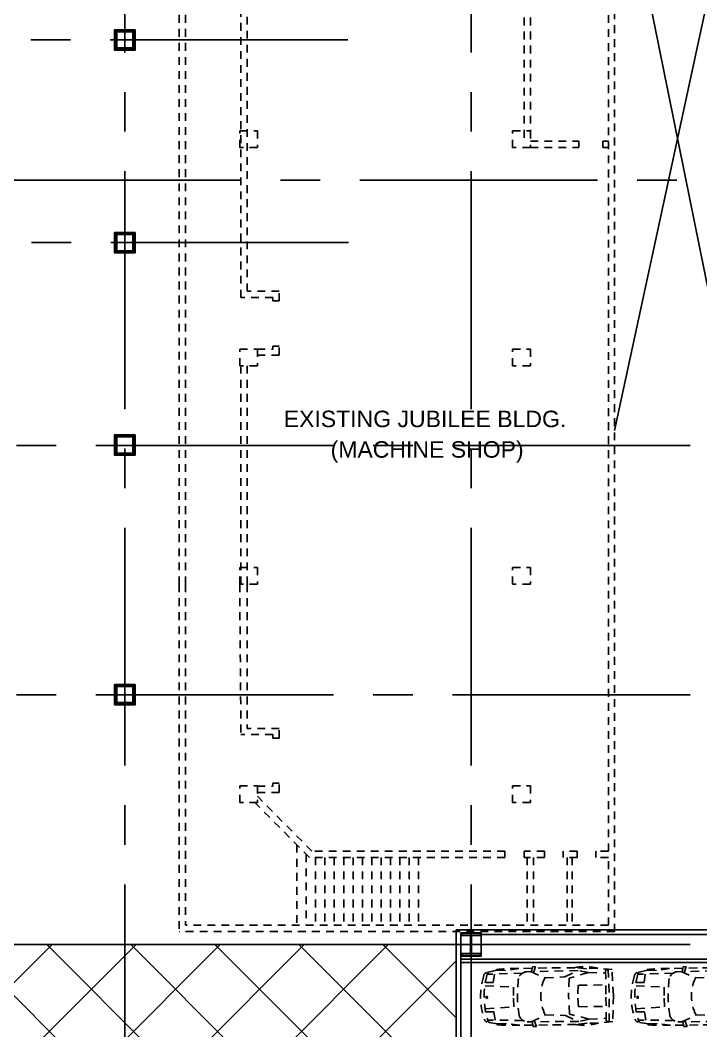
# Model space of a CAD drawing. Header units: millimetres. Extents: x 2148 to 2681, y 758 to 986.
# Drawn here: x 2619.52 to 2630.43, y 941.59 to 957.78 of the extents above; entities that cross this region are included whole.
import ezdxf

# ---------------------------------------------------------------- set-up
doc = ezdxf.new("R2010")
doc.units = ezdxf.units.MM
doc.linetypes.add('CENTER2', pattern=[28.575, 19.05, -3.175, 3.175, -3.175])
doc.linetypes.add('HIDDEN', pattern=[0.375, 0.25, -0.125])
for name, color, linetype in [('cladding', 2, 'Continuous'), ('COL-EX', 2, 'Continuous'), ('COLUMN', 7, 'Continuous'), ('D', 1, 'Continuous'), ('DR', 7, 'Continuous'), ('ELAYOUT', 4, 'Continuous'), ('HATCH', 8, 'Continuous'), ('S-COLS', 6, 'Continuous'), ('S_GRID LINES', 252, 'Continuous'), ('TEXT', 6, 'Continuous')]:
    doc.layers.add(name, color=color, linetype=linetype)
doc.styles.add('SWISS', font='swissl.ttf')

# ---------------------------------------------------------------- blocks, each defined once
blk = doc.blocks.new('CAR-PL4')
at = {"layer": 'DR', "color": 8, "linetype": 'HIDDEN'}
for p, q in [((-1.084, -0.357), (-1.024, -0.06)), ((-0.972, -0.074), (-1.039, -0.108)), ((-0.991, -1.103), (-0.972, -0.074)), ((-0.973, -0.292), (-0.73, -0.253)), ((-0.73, -0.253), (-0.73, -0.034)), ((-0.637, -0.02), (-0.591, -0.835)), ((-0.34, -0.081), (-0.31, -0.024)), ((-0.307, -0.073), (-0.34, -0.081)), ((-0.303, -0.073), (-0.271, -0.081)), ((-0.271, -0.081), (-0.301, -0.024)), ((0.027, -0.02), (-0.019, -0.835)), ((0.12, -0.253), (0.119, -0.034)), ((0.362, -0.292), (0.12, -0.253)), ((0.361, -0.074), (0.428, -0.108)), ((0.381, -1.103), (0.361, -0.074)), ((0.473, -0.357), (0.413, -0.06)), ((-1.106, -0.352), (-1.073, -0.343)), ((-1.074, -0.615), (-1.084, -0.357)), ((0.495, -0.352), (0.462, -0.343)), ((0.463, -0.615), (0.473, -0.357)), ((-1.127, -1.001), (-1.074, -0.615)), ((-0.591, -0.835), (-0.295, -0.833)), ((-0.019, -0.835), (-0.316, -0.833)), ((0.516, -1.001), (0.463, -0.615)), ((-1.13, -1.385), (-1.127, -1.001)), ((0.519, -1.385), (0.516, -1.001)), ((-1.174, -1.393), (-1.024, -1.365)), ((-1.174, -1.485), (-1.174, -1.393)), ((-0.999, -1.426), (-1.174, -1.485)), ((-1.047, -2.715), (-1.033, -1.437)), ((-1.032, -1.366), (-1.03, -1.221)), ((-1.032, -1.337), (-0.843, -1.75)), ((0.421, -1.337), (0.232, -1.75)), ((0.388, -1.426), (0.563, -1.485)), ((0.563, -1.393), (0.414, -1.365)), ((0.421, -1.366), (0.42, -1.221)), ((0.436, -2.715), (0.422, -1.437)), ((0.563, -1.485), (0.563, -1.393)), ((-1.133, -1.81), (-1.13, -1.47)), ((-0.843, -1.75), (-0.863, -2.33)), ((0.232, -1.75), (0.252, -2.33)), ((0.522, -1.81), (0.52, -1.47)), ((-1.128, -2.637), (-1.133, -1.81)), ((0.517, -2.637), (0.522, -1.81)), ((-0.863, -2.33), (-1.041, -2.697)), ((0.252, -2.33), (0.43, -2.697)), ((-1.094, -2.961), (-1.128, -2.637)), ((-0.98, -3.015), (-0.828, -2.453)), ((-0.828, -2.453), (-0.302, -2.428)), ((0.217, -2.453), (-0.309, -2.428)), ((0.369, -3.015), (0.217, -2.453)), ((0.483, -2.961), (0.517, -2.637)), ((-0.98, -3.015), (-1.047, -2.715)), ((-0.618, -2.711), (-0.304, -2.7)), ((-0.616, -3.41), (-0.618, -2.711)), ((0.007, -2.711), (-0.306, -2.7)), ((0.005, -3.41), (0.007, -2.711)), ((0.369, -3.015), (0.436, -2.715)), ((-1.102, -3.289), (-1.094, -2.961)), ((-0.98, -3.015), (-0.962, -3.514)), ((0.369, -3.015), (0.351, -3.514)), ((0.491, -3.289), (0.483, -2.961)), ((-1.059, -3.702), (-1.102, -3.289)), ((-1.074, -3.597), (-1.032, -3.514)), ((-1.032, -3.514), (-0.302, -3.514)), ((0.421, -3.514), (-0.309, -3.514)), ((0.463, -3.597), (0.421, -3.514)), ((0.448, -3.702), (0.491, -3.289)), ((-1.076, -3.594), (-0.301, -3.614)), ((-0.304, -3.733), (-1.059, -3.702)), ((0.465, -3.594), (-0.31, -3.614)), ((-0.307, -3.733), (0.448, -3.702))]:
    blk.add_line(p, q, dxfattribs=at)
for centre, radius, start, end in [((-0.926, -0.08), 0.1, 99.1082, 168.6925), ((-0.305, -2.397), 2.416, 73.9881, 106.0119), ((-0.305, -1.881), 2.004, 71.4744, 108.5256), ((0.315, -0.08), 0.1, 11.3075, 80.8918), ((4.35, -0.819), 5.477, 175.0805, 181.8902), ((-4.96, -0.819), 5.477, 358.1098, 4.9195), ((-0.772, -1.237), 0.259, 103.928, 176.4903), ((-0.305, -4.704), 3.756, 81.9077, 98.0923), ((0.161, -1.237), 0.259, 3.5097, 76.072), ((-0.305, -2.814), 1.192, 63.3754, 116.6246), ((0.437, -2.887), 1.591, 170.8054, 194.642), ((-1.048, -2.887), 1.591, 345.358, 9.1946)]:
    blk.add_arc(centre, radius, start, end, dxfattribs=at)
blk = doc.blocks.new('EXISTING')
at = {"layer": 'HATCH', "linetype": 'HIDDEN', "ltscale": 0.5}
for p, q in [((-79729.132, -2163.289), (-79729.132, -2155.551)), ((-79723.244, -2172.163), (-79723.244, -2155.605)), ((-79723.144, -2173.45), (-79723.144, -2155.605)), ((-79729.032, -2163.189), (-79729.032, -2155.651)), ((-79724.594, -2155.652), (-79724.594, -2160.75)), ((-79724.494, -2155.652), (-79724.494, -2160.75)), ((-79730.123, -2167.884), (-79730.123, -2157.376)), ((-79730.023, -2167.884), (-79730.023, -2157.376)), ((-79724.494, -2160.785), (-79723.717, -2160.785)), ((-79723.717, -2160.785), (-79723.717, -2160.885)), ((-79723.333, -2160.785), (-79723.244, -2160.785)), ((-79723.333, -2160.785), (-79723.333, -2160.885)), ((-79724.494, -2160.885), (-79723.717, -2160.885)), ((-79723.333, -2160.885), (-79723.244, -2160.885)), ((-79728.519, -2163.189), (-79729.032, -2163.189)), ((-79728.519, -2163.343), (-79728.519, -2163.189)), ((-79728.619, -2163.289), (-79729.132, -2163.289)), ((-79728.619, -2163.343), (-79728.619, -2163.289)), ((-79728.519, -2163.343), (-79728.619, -2163.343)), ((-79728.869, -2164.114), (-79728.619, -2164.114)), ((-79728.869, -2164.214), (-79728.519, -2164.214)), ((-79728.619, -2164.114), (-79728.619, -2164.069)), ((-79728.519, -2164.069), (-79728.619, -2164.069)), ((-79728.519, -2164.214), (-79728.519, -2164.069)), ((-79729.132, -2167.884), (-79729.132, -2164.298)), ((-79729.032, -2167.884), (-79729.032, -2164.298)), ((-79730.123, -2167.884), (-79730.123, -2173.45)), ((-79730.023, -2167.884), (-79730.023, -2173.35)), ((-79729.153, -2167.884), (-79729.132, -2170.295)), ((-79729.032, -2167.884), (-79729.032, -2170.195)), ((-79728.519, -2170.195), (-79729.032, -2170.195)), ((-79728.519, -2170.349), (-79728.519, -2170.195)), ((-79728.619, -2170.295), (-79729.132, -2170.295)), ((-79728.619, -2170.349), (-79728.619, -2170.295)), ((-79728.519, -2170.349), (-79728.619, -2170.349)), ((-79728.869, -2171.12), (-79728.619, -2171.12)), ((-79728.619, -2171.12), (-79728.619, -2171.075)), ((-79728.519, -2171.075), (-79728.619, -2171.075)), ((-79728.519, -2171.22), (-79728.519, -2171.075)), ((-79728.869, -2171.22), (-79728.519, -2171.22)), ((-79727.994, -2172.163), (-79728.869, -2171.283)), ((-79728.036, -2172.263), (-79728.909, -2171.384)), ((-79728.236, -2172.061), (-79728.236, -2173.35)), ((-79728.086, -2172.213), (-79728.086, -2173.35)), ((-79724.901, -2172.263), (-79728.036, -2172.263)), ((-79724.901, -2172.163), (-79727.994, -2172.163)), ((-79727.936, -2172.263), (-79727.936, -2173.35)), ((-79727.786, -2172.263), (-79727.786, -2173.35)), ((-79727.636, -2172.263), (-79727.636, -2173.35)), ((-79727.486, -2172.263), (-79727.486, -2173.35)), ((-79727.336, -2172.263), (-79727.336, -2173.35)), ((-79727.186, -2172.263), (-79727.186, -2173.35)), ((-79727.036, -2172.263), (-79727.036, -2173.35)), ((-79726.886, -2172.263), (-79726.886, -2173.35)), ((-79726.736, -2172.263), (-79726.736, -2173.35)), ((-79726.586, -2172.263), (-79726.586, -2173.35)), ((-79726.436, -2172.263), (-79726.436, -2173.35)), ((-79726.286, -2172.263), (-79726.286, -2173.35)), ((-79724.901, -2172.163), (-79724.901, -2172.263)), ((-79724.267, -2172.163), (-79724.593, -2172.163)), ((-79724.593, -2172.163), (-79724.593, -2172.263)), ((-79724.267, -2172.263), (-79724.593, -2172.263)), ((-79724.545, -2172.263), (-79724.545, -2173.35)), ((-79724.443, -2172.263), (-79724.443, -2173.35)), ((-79724.267, -2172.163), (-79724.267, -2172.263)), ((-79723.742, -2172.163), (-79723.969, -2172.163)), ((-79723.969, -2172.163), (-79723.969, -2172.263)), ((-79723.742, -2172.263), (-79723.969, -2172.263)), ((-79723.905, -2172.263), (-79723.905, -2173.35)), ((-79723.826, -2172.263), (-79723.826, -2173.35)), ((-79723.742, -2172.163), (-79723.742, -2172.263)), ((-79723.244, -2172.163), (-79723.444, -2172.163)), ((-79723.444, -2172.163), (-79723.444, -2172.263)), ((-79723.244, -2172.263), (-79723.444, -2172.263)), ((-79723.244, -2173.35), (-79723.244, -2172.263)), ((-79723.144, -2173.45), (-79730.123, -2173.45)), ((-79723.244, -2173.35), (-79730.023, -2173.35))]:
    blk.add_line(p, q, dxfattribs=at)
at = {"layer": 'HATCH', "linetype": 'HIDDEN', "ltscale": 0.5, "elevation": 0}
for points in [[(-79728.869, -2160.615), (-79728.869, -2160.885), (-79729.153, -2160.885), (-79729.153, -2160.615)], [(-79724.494, -2160.615), (-79724.494, -2160.885), (-79724.779, -2160.885), (-79724.779, -2160.615)], [(-79728.869, -2164.114), (-79728.869, -2164.384), (-79729.153, -2164.384), (-79729.153, -2164.114)], [(-79724.494, -2164.114), (-79724.494, -2164.384), (-79724.779, -2164.384), (-79724.779, -2164.114)], [(-79728.869, -2167.614), (-79728.869, -2167.884), (-79729.153, -2167.884), (-79729.153, -2167.614)], [(-79724.494, -2167.614), (-79724.494, -2167.884), (-79724.779, -2167.884), (-79724.779, -2167.614)], [(-79728.869, -2171.114), (-79728.869, -2171.384), (-79729.153, -2171.384), (-79729.153, -2171.114)], [(-79724.494, -2171.114), (-79724.494, -2171.384), (-79724.779, -2171.384), (-79724.779, -2171.114)]]:
    blk.add_lwpolyline(points, close=True, dxfattribs=at)

msp = doc.modelspace()

# ---------------------------------------------------------------- hatches: boundary and pattern name
h = msp.add_hatch()
h.set_pattern_fill('ANSI37', color=8, scale=0.3, style=0)
h.paths.add_polyline_path([(2626.508657, 930.969311), (2617.313657, 930.969311), (2617.313657, 942.969311), (2626.508657, 942.969311)])

# ---------------------------------------------------------------- linework, layer by layer
at = {"color": 8, "elevation": 0}
msp.add_lwpolyline([(2626.508657, 942.9676861), (2617.313657, 942.9676861), (2617.313657, 930.969311), (2626.508657, 930.969311)], close=True, dxfattribs=at)
msp.add_lwpolyline([(2626.508657, 942.9676861), (2617.313657, 942.9676861), (2617.313657, 930.969311), (2626.508657, 930.969311)], close=True, dxfattribs=at)
at = {"layer": 'cladding', "elevation": 0}
msp.add_lwpolyline([(2626.5839329, 943.156811), (2626.9089329, 943.156811), (2626.9089329, 942.781811), (2626.5839329, 942.781811)], close=True, dxfattribs=at)
at = {"layer": 'COL-EX', "elevation": 0}
msp.add_lwpolyline([(2626.7564709, 943.114311), (2626.8989709, 943.114311), (2626.8989709, 943.144311), (2626.5989709, 943.144311), (2626.5989709, 943.114311), (2626.7414709, 943.114311), (2626.7414709, 942.824311), (2626.5989709, 942.824311), (2626.5989709, 942.794311), (2626.8989709, 942.794311), (2626.8989709, 942.824311), (2626.7564709, 942.824311)], close=True, dxfattribs=at)
at = {"layer": 'COLUMN', "color": 4, "lineweight": -3, "ltscale": 0.05, "elevation": 0}
for points in [[(2621.3620515, 957.631811), (2621.0358904, 957.631811), (2621.0358904, 957.3036498), (2621.3620515, 957.3036498)], [(2621.3620515, 954.381811), (2621.0358904, 954.381811), (2621.0358904, 954.0536498), (2621.3620515, 954.0536498)], [(2621.3620515, 954.381811), (2621.0358904, 954.381811), (2621.0358904, 954.0536498), (2621.3620515, 954.0536498)], [(2621.3620515, 951.139235), (2621.0358904, 951.139235), (2621.0358904, 950.8110738), (2621.3620515, 950.8110738)], [(2621.3620515, 951.139235), (2621.0358904, 951.139235), (2621.0358904, 950.8110738), (2621.3620515, 950.8110738)], [(2621.3620515, 947.139235), (2621.0358904, 947.139235), (2621.0358904, 946.8110738), (2621.3620515, 946.8110738)], [(2621.3620515, 947.139235), (2621.0358904, 947.139235), (2621.0358904, 946.8110738), (2621.3620515, 946.8110738)]]:
    msp.add_lwpolyline(points, close=True, dxfattribs=at)
at = {"layer": 'COLUMN', "color": 2, "lineweight": -3, "ltscale": 0.05, "elevation": 0}
for points in [[(2621.3495515, 957.619311), (2621.0483904, 957.619311), (2621.0483904, 957.3161498), (2621.3495515, 957.3161498)], [(2621.3495515, 954.369311), (2621.0483904, 954.369311), (2621.0483904, 954.0661498), (2621.3495515, 954.0661498)], [(2621.3495515, 954.369311), (2621.0483904, 954.369311), (2621.0483904, 954.0661498), (2621.3495515, 954.0661498)], [(2621.3495515, 951.126735), (2621.0483904, 951.126735), (2621.0483904, 950.8235738), (2621.3495515, 950.8235738)], [(2621.3495515, 951.126735), (2621.0483904, 951.126735), (2621.0483904, 950.8235738), (2621.3495515, 950.8235738)], [(2621.3495515, 947.126735), (2621.0483904, 947.126735), (2621.0483904, 946.8235738), (2621.3495515, 946.8235738)], [(2621.3495515, 947.126735), (2621.0483904, 947.126735), (2621.0483904, 946.8235738), (2621.3495515, 946.8235738)]]:
    msp.add_lwpolyline(points, close=True, dxfattribs=at)
at = {"layer": 'D', "ltscale": 0.5}
for p, q in [((2629.0480246, 951.2076861), (2631.1530181, 960.9754912)), ((2629.0480246, 960.8871408, 0), (2631.002627, 951.2077836, 0)), ((2631.3318913, 942.7328509, 0), (2626.583657, 942.7328509, 0)), ((2631.3318913, 942.6828509, 0), (2626.583657, 942.6828509, 0))]:
    msp.add_line(p, q, dxfattribs=at)
at = {"layer": 'DR', "ltscale": 10}
for p, q in [((2626.508657, 928.4350343), (2626.508657, 943.2060611)), ((2631.1080373, 943.2060611), (2626.508657, 943.2060611)), ((2626.583657, 928.5056846), (2626.583657, 943.1310611)), ((2631.0839329, 943.1310611), (2626.9089329, 943.1310611))]:
    msp.add_line(p, q, dxfattribs=at)
at = {"layer": 'ELAYOUT', "ltscale": 10}
msp.add_line((2626.5839329, 943.1310611), (2626.583657, 943.1310611), dxfattribs=at)
at = {"layer": 'S-COLS', "elevation": 0}
for points in [[(2621.0689709, 957.599311), (2621.0489709, 957.6104721), (2621.0489709, 957.3281498), (2621.0689709, 957.339311)], [(2621.0689709, 957.599311), (2621.3289709, 957.599311), (2621.3401321, 957.619311), (2621.0578098, 957.619311)], [(2621.3289709, 957.599311), (2621.3489709, 957.6104721), (2621.3489709, 957.3281498), (2621.3289709, 957.339311)], [(2621.0689709, 957.339311), (2621.3289709, 957.339311), (2621.3401321, 957.319311), (2621.0578098, 957.319311)], [(2621.0689709, 954.349311), (2621.0489709, 954.3604721), (2621.0489709, 954.0781498), (2621.0689709, 954.089311)], [(2621.0689709, 954.349311), (2621.0489709, 954.3604721), (2621.0489709, 954.0781498), (2621.0689709, 954.089311)], [(2621.0689709, 954.349311), (2621.3289709, 954.349311), (2621.3401321, 954.369311), (2621.0578098, 954.369311)], [(2621.0689709, 954.349311), (2621.3289709, 954.349311), (2621.3401321, 954.369311), (2621.0578098, 954.369311)], [(2621.3289709, 954.349311), (2621.3489709, 954.3604721), (2621.3489709, 954.0781498), (2621.3289709, 954.089311)], [(2621.3289709, 954.349311), (2621.3489709, 954.3604721), (2621.3489709, 954.0781498), (2621.3289709, 954.089311)], [(2621.0689709, 954.089311), (2621.3289709, 954.089311), (2621.3401321, 954.069311), (2621.0578098, 954.069311)], [(2621.0689709, 954.089311), (2621.3289709, 954.089311), (2621.3401321, 954.069311), (2621.0578098, 954.069311)], [(2621.0689709, 951.106735), (2621.0489709, 951.1178961), (2621.0489709, 950.8355738), (2621.0689709, 950.846735)], [(2621.0689709, 951.106735), (2621.0489709, 951.1178961), (2621.0489709, 950.8355738), (2621.0689709, 950.846735)], [(2621.0689709, 951.106735), (2621.3289709, 951.106735), (2621.3401321, 951.126735), (2621.0578098, 951.126735)], [(2621.0689709, 951.106735), (2621.3289709, 951.106735), (2621.3401321, 951.126735), (2621.0578098, 951.126735)], [(2621.3289709, 951.106735), (2621.3489709, 951.1178961), (2621.3489709, 950.8355738), (2621.3289709, 950.846735)], [(2621.3289709, 951.106735), (2621.3489709, 951.1178961), (2621.3489709, 950.8355738), (2621.3289709, 950.846735)], [(2621.0689709, 950.846735), (2621.3289709, 950.846735), (2621.3401321, 950.826735), (2621.0578098, 950.826735)], [(2621.0689709, 950.846735), (2621.3289709, 950.846735), (2621.3401321, 950.826735), (2621.0578098, 950.826735)], [(2621.0689709, 947.106735), (2621.0489709, 947.1178961), (2621.0489709, 946.8355738), (2621.0689709, 946.846735)], [(2621.0689709, 947.106735), (2621.0489709, 947.1178961), (2621.0489709, 946.8355738), (2621.0689709, 946.846735)], [(2621.0689709, 947.106735), (2621.3289709, 947.106735), (2621.3401321, 947.126735), (2621.0578098, 947.126735)], [(2621.0689709, 947.106735), (2621.3289709, 947.106735), (2621.3401321, 947.126735), (2621.0578098, 947.126735)], [(2621.3289709, 947.106735), (2621.3489709, 947.1178961), (2621.3489709, 946.8355738), (2621.3289709, 946.846735)], [(2621.3289709, 947.106735), (2621.3489709, 947.1178961), (2621.3489709, 946.8355738), (2621.3289709, 946.846735)], [(2621.0689709, 946.846735), (2621.3289709, 946.846735), (2621.3401321, 946.826735), (2621.0578098, 946.826735)], [(2621.0689709, 946.846735), (2621.3289709, 946.846735), (2621.3401321, 946.826735), (2621.0578098, 946.826735)]]:
    msp.add_lwpolyline(points, close=True, dxfattribs=at)
at = {"layer": 'S_GRID LINES', "linetype": 'CENTER2', "ltscale": 0.2}
for p, q in [((2621.1989709, 922.9776771, 0), (2621.1989709, 979.8917928, 0)), ((2626.7489709, 922.9776771, 0), (2626.7489709, 979.8917928, 0)), ((2624.7739198, 957.469311, 0), (2586.7773584, 957.469311, 0)), ((2657.3496173, 955.2203176), (2595.7518229, 955.2203176)), ((2624.7844707, 954.219311, 0), (2586.7849862, 954.219311, 0)), ((2630.258657, 950.969311), (2595.7518229, 950.969311)), ((2630.258657, 946.969311), (2595.7518229, 946.969311)), ((2630.258657, 942.969311, 0), (2595.7518229, 942.969311, 0)), ((2630.258657, 942.969311, 0), (2595.7518229, 942.969311, 0))]:
    msp.add_line(p, q, dxfattribs=at)

# ---------------------------------------------------------------- block references
at = {"layer": 'HATCH', "color": 2, "lineweight": -3}
msp.add_blockref('EXISTING', (82352.1926086, 3116.6282593, 0), dxfattribs=at)
at = {"layer": 'HATCH', "color": 8, "xscale": 0.5524092515227572, "yscale": 0.5524092515227572, "zscale": 0.5524092515227572, "rotation": 90.79168786199736}
for p in [(2626.9660308, 942.2925347, 0), (2629.381548, 942.2925347, 0)]:
    msp.add_blockref('CAR-PL4', p, dxfattribs=at)

# ---------------------------------------------------------------- texts
at = {"layer": 'TEXT', "style": 'SWISS'}
for s, p in [('EXISTING JUBILEE BLDG.', (2623.7456491, 951.2619618, 0)), ('(MACHINE SHOP)', (2624.4971564, 950.7726178))]:
    msp.add_text(s, height=0.264, dxfattribs=at).set_placement(p)

doc.saveas('drawing.dxf')
